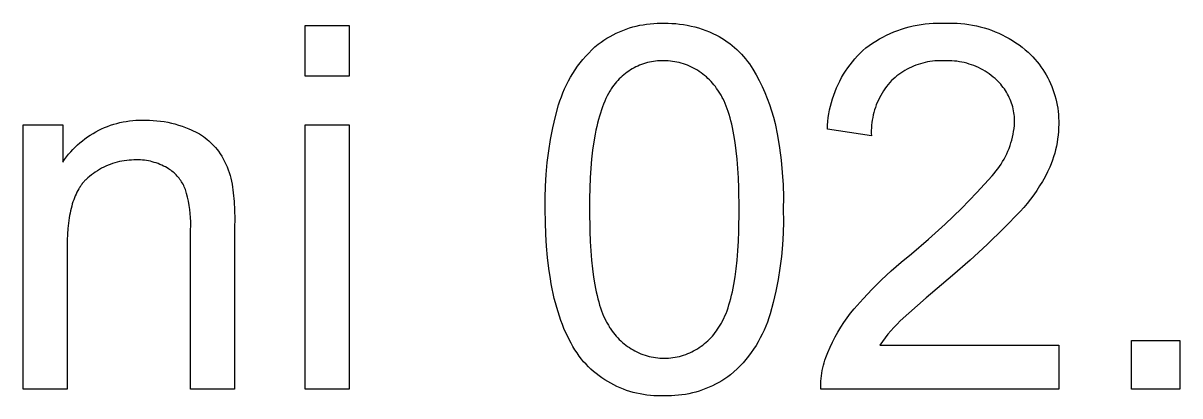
# Model space of a CAD drawing. Header units: millimetres. Extents: x 373 to 3451, y -552 to 1598.
# Drawn here: x 2663.2 to 2730.6, y -416.8 to -395.1 of the extents above; entities that cross this region are included whole.
import ezdxf

# ---------------------------------------------------------------- set-up
doc = ezdxf.new("R2010")
doc.units = ezdxf.units.MM
doc.header["$MEASUREMENT"] = 0
doc.layers.add('Domyślny', color=7, linetype='Continuous', true_color=0x000000)

msp = doc.modelspace()

# ---------------------------------------------------------------- linework, layer by layer
at = {"layer": 'Domyślny'}
for p, q in [((2679.654, -398.19), (2679.654, -395.237)), ((2679.654, -395.237), (2682.222, -395.237)), ((2682.222, -395.237), (2682.222, -398.19)), ((2697.602, -395.774), (2697.786, -395.683)), ((2697.786, -395.683), (2697.974, -395.598)), ((2697.974, -395.598), (2698.164, -395.519)), ((2698.164, -395.519), (2698.357, -395.447)), ((2698.357, -395.447), (2698.553, -395.382)), ((2698.553, -395.382), (2698.75, -395.324)), ((2698.75, -395.324), (2698.949, -395.272)), ((2698.949, -395.272), (2699.15, -395.227)), ((2699.15, -395.227), (2699.353, -395.189)), ((2699.353, -395.189), (2699.556, -395.158)), ((2699.556, -395.158), (2699.761, -395.134)), ((2699.761, -395.134), (2699.966, -395.117)), ((2699.966, -395.117), (2700.172, -395.107)), ((2700.172, -395.107), (2700.377, -395.104)), ((2700.377, -395.104), (2700.583, -395.108)), ((2700.583, -395.108), (2700.808, -395.108)), ((2700.808, -395.108), (2701.032, -395.115)), ((2701.032, -395.115), (2701.256, -395.13)), ((2701.256, -395.13), (2701.479, -395.153)), ((2701.479, -395.153), (2701.702, -395.184)), ((2701.702, -395.184), (2701.923, -395.222)), ((2701.923, -395.222), (2702.142, -395.268)), ((2702.142, -395.268), (2702.36, -395.321)), ((2702.36, -395.321), (2702.576, -395.382)), ((2702.576, -395.382), (2702.79, -395.451)), ((2702.79, -395.451), (2703.001, -395.526)), ((2703.001, -395.526), (2703.21, -395.609)), ((2703.21, -395.609), (2703.416, -395.699)), ((2713.751, -395.702), (2713.968, -395.61)), ((2713.968, -395.61), (2714.187, -395.525)), ((2714.187, -395.525), (2714.41, -395.448)), ((2714.41, -395.448), (2714.635, -395.379)), ((2714.635, -395.379), (2714.862, -395.317)), ((2714.862, -395.317), (2715.091, -395.262)), ((2715.091, -395.262), (2715.322, -395.216)), ((2715.322, -395.216), (2715.554, -395.177)), ((2715.554, -395.177), (2715.787, -395.146)), ((2715.787, -395.146), (2716.021, -395.123)), ((2716.021, -395.123), (2716.256, -395.107)), ((2716.256, -395.107), (2716.492, -395.1)), ((2716.492, -395.1), (2716.727, -395.1)), ((2716.727, -395.1), (2716.962, -395.108)), ((2716.962, -395.108), (2717.19, -395.1)), ((2717.19, -395.1), (2717.418, -395.099)), ((2717.418, -395.099), (2717.646, -395.107)), ((2717.646, -395.107), (2717.874, -395.121)), ((2717.874, -395.121), (2718.101, -395.144)), ((2718.101, -395.144), (2718.327, -395.174)), ((2718.327, -395.174), (2718.552, -395.212)), ((2718.552, -395.212), (2718.776, -395.258)), ((2718.776, -395.258), (2718.997, -395.311)), ((2718.997, -395.311), (2719.217, -395.371)), ((2719.217, -395.371), (2719.435, -395.439)), ((2719.435, -395.439), (2719.65, -395.515)), ((2719.65, -395.515), (2719.863, -395.597)), ((2719.863, -395.597), (2720.073, -395.687)), ((2720.073, -395.687), (2720.279, -395.784)), ((2696.542, -396.489), (2696.732, -396.323)), ((2696.732, -396.323), (2696.898, -396.202)), ((2696.898, -396.202), (2697.069, -396.086)), ((2697.069, -396.086), (2697.243, -395.976)), ((2697.243, -395.976), (2697.421, -395.872)), ((2697.421, -395.872), (2697.602, -395.774)), ((2703.416, -395.699), (2703.618, -395.797)), ((2703.618, -395.797), (2703.78, -395.884)), ((2703.78, -395.884), (2703.939, -395.977)), ((2703.939, -395.977), (2704.095, -396.076)), ((2704.095, -396.076), (2704.248, -396.179)), ((2704.248, -396.179), (2704.396, -396.288)), ((2704.396, -396.288), (2704.542, -396.402)), ((2712.526, -396.4), (2712.72, -396.266)), ((2712.72, -396.266), (2712.918, -396.14)), ((2712.918, -396.14), (2713.121, -396.02)), ((2713.121, -396.02), (2713.327, -395.907)), ((2713.327, -395.907), (2713.537, -395.801)), ((2713.537, -395.801), (2713.751, -395.702)), ((2720.279, -395.784), (2720.482, -395.888)), ((2720.482, -395.888), (2720.682, -395.999)), ((2720.682, -395.999), (2720.877, -396.116)), ((2720.877, -396.116), (2721.069, -396.24)), ((2721.069, -396.24), (2721.256, -396.371)), ((2721.256, -396.371), (2721.439, -396.507)), ((2695.843, -397.216), (2696.009, -397.026)), ((2696.009, -397.026), (2696.18, -396.841)), ((2696.18, -396.841), (2696.358, -396.662)), ((2696.358, -396.662), (2696.542, -396.489)), ((2704.542, -396.402), (2704.683, -396.521)), ((2704.683, -396.521), (2704.82, -396.644)), ((2704.82, -396.644), (2704.953, -396.772)), ((2704.953, -396.772), (2705.081, -396.904)), ((2705.081, -396.904), (2705.205, -397.041)), ((2705.205, -397.041), (2705.324, -397.182)), ((2711.687, -397.172), (2711.837, -397.005)), ((2711.837, -397.005), (2711.991, -396.842)), ((2711.991, -396.842), (2712.151, -396.685)), ((2712.151, -396.685), (2712.336, -396.539)), ((2712.336, -396.539), (2712.526, -396.4)), ((2721.439, -396.507), (2721.617, -396.65)), ((2721.617, -396.65), (2721.789, -396.799)), ((2721.789, -396.799), (2721.925, -396.929)), ((2721.925, -396.929), (2722.056, -397.063)), ((2695.388, -397.821), (2695.533, -397.614)), ((2695.533, -397.614), (2695.685, -397.412)), ((2695.685, -397.412), (2695.843, -397.216)), ((2698.819, -397.704), (2698.714, -397.762)), ((2698.926, -397.649), (2698.819, -397.704)), ((2699.035, -397.599), (2698.926, -397.649)), ((2699.146, -397.552), (2699.035, -397.599)), ((2699.258, -397.508), (2699.146, -397.552)), ((2699.371, -397.469), (2699.258, -397.508)), ((2699.486, -397.433), (2699.371, -397.469)), ((2699.602, -397.401), (2699.486, -397.433)), ((2699.718, -397.374), (2699.602, -397.401)), ((2699.836, -397.35), (2699.718, -397.374)), ((2699.955, -397.33), (2699.836, -397.35)), ((2700.074, -397.314), (2699.955, -397.33)), ((2700.193, -397.302), (2700.074, -397.314)), ((2700.313, -397.295), (2700.193, -397.302)), ((2700.433, -397.291), (2700.313, -397.295)), ((2700.553, -397.291), (2700.433, -397.291)), ((2700.682, -397.294), (2700.553, -397.291)), ((2700.811, -397.3), (2700.682, -397.294)), ((2700.94, -397.311), (2700.811, -397.3)), ((2701.068, -397.327), (2700.94, -397.311)), ((2701.196, -397.347), (2701.068, -397.327)), ((2701.322, -397.371), (2701.196, -397.347)), ((2701.448, -397.4), (2701.322, -397.371)), ((2701.573, -397.433), (2701.448, -397.4)), ((2701.697, -397.47), (2701.573, -397.433)), ((2701.819, -397.512), (2701.697, -397.47)), ((2701.94, -397.557), (2701.819, -397.512)), ((2702.059, -397.607), (2701.94, -397.557)), ((2702.176, -397.661), (2702.059, -397.607)), ((2702.292, -397.719), (2702.176, -397.661)), ((2702.405, -397.781), (2702.292, -397.719)), ((2705.324, -397.182), (2705.438, -397.327)), ((2705.438, -397.327), (2705.547, -397.475)), ((2705.547, -397.475), (2705.651, -397.627)), ((2705.651, -397.627), (2705.75, -397.783)), ((2711.15, -397.89), (2711.275, -397.704)), ((2711.275, -397.704), (2711.406, -397.522)), ((2711.406, -397.522), (2711.544, -397.345)), ((2711.544, -397.345), (2711.687, -397.172)), ((2714.986, -397.661), (2714.858, -397.721)), ((2715.115, -397.604), (2714.986, -397.661)), ((2715.246, -397.553), (2715.115, -397.604)), ((2715.379, -397.505), (2715.246, -397.553)), ((2715.514, -397.462), (2715.379, -397.505)), ((2715.65, -397.424), (2715.514, -397.462)), ((2715.787, -397.39), (2715.65, -397.424)), ((2715.925, -397.361), (2715.787, -397.39)), ((2716.064, -397.337), (2715.925, -397.361)), ((2716.204, -397.318), (2716.064, -397.337)), ((2716.344, -397.303), (2716.204, -397.318)), ((2716.485, -397.293), (2716.344, -397.303)), ((2716.626, -397.287), (2716.485, -397.293)), ((2716.767, -397.287), (2716.626, -397.287)), ((2716.908, -397.291), (2716.767, -397.287)), ((2717.054, -397.287), (2716.908, -397.291)), ((2717.2, -397.289), (2717.054, -397.287)), ((2717.346, -397.295), (2717.2, -397.289)), ((2717.492, -397.306), (2717.346, -397.295)), ((2717.637, -397.323), (2717.492, -397.306)), ((2717.781, -397.344), (2717.637, -397.323)), ((2717.925, -397.371), (2717.781, -397.344)), ((2718.067, -397.402), (2717.925, -397.371)), ((2718.209, -397.439), (2718.067, -397.402)), ((2718.349, -397.48), (2718.209, -397.439)), ((2718.487, -397.526), (2718.349, -397.48)), ((2718.624, -397.577), (2718.487, -397.526)), ((2718.759, -397.633), (2718.624, -397.577)), ((2718.892, -397.693), (2718.759, -397.633)), ((2719.023, -397.758), (2718.892, -397.693)), ((2722.056, -397.063), (2722.182, -397.201)), ((2722.182, -397.201), (2722.304, -397.344)), ((2722.304, -397.344), (2722.421, -397.491)), ((2722.421, -397.491), (2722.532, -397.642)), ((2722.532, -397.642), (2722.639, -397.796)), ((2682.222, -398.19), (2679.654, -398.19)), ((2694.998, -398.468), (2695.12, -398.248)), ((2695.12, -398.248), (2695.251, -398.032)), ((2695.251, -398.032), (2695.388, -397.821)), ((2697.956, -398.347), (2697.873, -398.434)), ((2698.041, -398.263), (2697.956, -398.347)), ((2698.13, -398.182), (2698.041, -398.263)), ((2698.221, -398.104), (2698.13, -398.182)), ((2698.315, -398.029), (2698.221, -398.104)), ((2698.411, -397.957), (2698.315, -398.029)), ((2698.51, -397.889), (2698.411, -397.957)), ((2698.611, -397.824), (2698.51, -397.889)), ((2698.714, -397.762), (2698.611, -397.824)), ((2702.516, -397.846), (2702.405, -397.781)), ((2702.625, -397.916), (2702.516, -397.846)), ((2702.732, -397.989), (2702.625, -397.916)), ((2702.835, -398.066), (2702.732, -397.989)), ((2702.936, -398.146), (2702.835, -398.066)), ((2703.035, -398.23), (2702.936, -398.146)), ((2703.13, -398.317), (2703.035, -398.23)), ((2703.222, -398.407), (2703.13, -398.317)), ((2705.75, -397.783), (2705.94, -398.113)), ((2705.94, -398.113), (2706.119, -398.449)), ((2710.813, -398.472), (2710.919, -398.274)), ((2710.919, -398.274), (2711.031, -398.08)), ((2711.031, -398.08), (2711.15, -397.89)), ((2713.927, -398.354), (2713.824, -398.45)), ((2714.034, -398.261), (2713.927, -398.354)), ((2714.143, -398.172), (2714.034, -398.261)), ((2714.256, -398.087), (2714.143, -398.172)), ((2714.371, -398.006), (2714.256, -398.087)), ((2714.489, -397.929), (2714.371, -398.006)), ((2714.61, -397.855), (2714.489, -397.929)), ((2714.733, -397.786), (2714.61, -397.855)), ((2714.858, -397.721), (2714.733, -397.786)), ((2719.151, -397.827), (2719.023, -397.758)), ((2719.277, -397.901), (2719.151, -397.827)), ((2719.401, -397.979), (2719.277, -397.901)), ((2719.521, -398.062), (2719.401, -397.979)), ((2719.639, -398.148), (2719.521, -398.062)), ((2719.753, -398.239), (2719.639, -398.148)), ((2719.864, -398.334), (2719.753, -398.239)), ((2719.95, -398.411), (2719.864, -398.334)), ((2722.639, -397.796), (2722.74, -397.954)), ((2722.74, -397.954), (2722.836, -398.115)), ((2722.836, -398.115), (2722.926, -398.28)), ((2722.926, -398.28), (2723.011, -398.447)), ((2694.676, -399.153), (2694.775, -398.921)), ((2694.775, -398.921), (2694.883, -398.693)), ((2694.883, -398.693), (2694.998, -398.468)), ((2697.408, -399.063), (2697.33, -399.2)), ((2697.448, -398.997), (2697.408, -399.063)), ((2697.489, -398.932), (2697.448, -398.997)), ((2697.53, -398.869), (2697.489, -398.932)), ((2697.572, -398.808), (2697.53, -398.869)), ((2697.642, -398.711), (2697.572, -398.808)), ((2697.716, -398.616), (2697.642, -398.711)), ((2697.793, -398.524), (2697.716, -398.616)), ((2697.873, -398.434), (2697.793, -398.524)), ((2703.311, -398.501), (2703.222, -398.407)), ((2703.397, -398.597), (2703.311, -398.501)), ((2703.48, -398.696), (2703.397, -398.597)), ((2703.559, -398.799), (2703.48, -398.696)), ((2703.634, -398.903), (2703.559, -398.799)), ((2703.706, -399.011), (2703.634, -398.903)), ((2703.745, -399.065), (2703.706, -399.011)), ((2703.783, -399.122), (2703.745, -399.065)), ((2706.119, -398.449), (2706.286, -398.791)), ((2706.286, -398.791), (2706.442, -399.138)), ((2710.536, -399.085), (2710.622, -398.878)), ((2710.622, -398.878), (2710.714, -398.673)), ((2710.714, -398.673), (2710.813, -398.472)), ((2713.355, -399.05), (2713.274, -399.179)), ((2713.44, -398.924), (2713.355, -399.05)), ((2713.53, -398.8), (2713.44, -398.924)), ((2713.624, -398.68), (2713.53, -398.8)), ((2713.722, -398.563), (2713.624, -398.68)), ((2713.824, -398.45), (2713.722, -398.563)), ((2720.033, -398.492), (2719.95, -398.411)), ((2720.112, -398.575), (2720.033, -398.492)), ((2720.189, -398.662), (2720.112, -398.575)), ((2720.263, -398.75), (2720.189, -398.662)), ((2720.334, -398.842), (2720.263, -398.75)), ((2720.402, -398.935), (2720.334, -398.842)), ((2720.466, -399.031), (2720.402, -398.935)), ((2720.527, -399.13), (2720.466, -399.031)), ((2723.011, -398.447), (2723.09, -398.617)), ((2723.09, -398.617), (2723.164, -398.79)), ((2723.164, -398.79), (2723.231, -398.965)), ((2723.231, -398.965), (2723.292, -399.142)), ((2694.426, -399.867), (2694.501, -399.626)), ((2694.501, -399.626), (2694.584, -399.388)), ((2694.584, -399.388), (2694.676, -399.153)), ((2697.112, -399.649), (2697.044, -399.812)), ((2697.182, -399.493), (2697.112, -399.649)), ((2697.255, -399.343), (2697.182, -399.493)), ((2697.33, -399.2), (2697.255, -399.343)), ((2703.82, -399.18), (2703.783, -399.122)), ((2703.857, -399.239), (2703.82, -399.18)), ((2703.893, -399.301), (2703.857, -399.239)), ((2703.928, -399.364), (2703.893, -399.301)), ((2703.963, -399.429), (2703.928, -399.364)), ((2703.997, -399.495), (2703.963, -399.429)), ((2704.064, -399.634), (2703.997, -399.495)), ((2704.128, -399.779), (2704.064, -399.634)), ((2706.442, -399.138), (2706.585, -399.491)), ((2706.585, -399.491), (2706.717, -399.848)), ((2710.267, -399.941), (2710.324, -399.723)), ((2710.324, -399.723), (2710.387, -399.508)), ((2710.387, -399.508), (2710.458, -399.296)), ((2710.458, -399.296), (2710.536, -399.085)), ((2712.997, -399.722), (2712.94, -399.863)), ((2713.059, -399.583), (2712.997, -399.722)), ((2713.126, -399.446), (2713.059, -399.583)), ((2713.198, -399.311), (2713.126, -399.446)), ((2713.274, -399.179), (2713.198, -399.311)), ((2720.584, -399.23), (2720.527, -399.13)), ((2720.638, -399.332), (2720.584, -399.23)), ((2720.689, -399.436), (2720.638, -399.332)), ((2720.736, -399.541), (2720.689, -399.436)), ((2720.779, -399.649), (2720.736, -399.541)), ((2720.818, -399.757), (2720.779, -399.649)), ((2723.292, -399.142), (2723.348, -399.321)), ((2723.348, -399.321), (2723.397, -399.502)), ((2723.397, -399.502), (2723.44, -399.685)), ((2723.44, -399.685), (2723.477, -399.869)), ((2694.246, -400.529), (2694.426, -399.867)), ((2696.858, -400.338), (2696.801, -400.526)), ((2696.917, -400.156), (2696.858, -400.338)), ((2696.979, -399.981), (2696.917, -400.156)), ((2697.044, -399.812), (2696.979, -399.981)), ((2704.19, -399.931), (2704.128, -399.779)), ((2704.25, -400.09), (2704.19, -399.931)), ((2704.307, -400.255), (2704.25, -400.09)), ((2704.361, -400.428), (2704.307, -400.255)), ((2706.717, -399.848), (2706.837, -400.21)), ((2706.837, -400.21), (2706.944, -400.575)), ((2710.142, -400.602), (2710.176, -400.38)), ((2710.176, -400.38), (2710.218, -400.159)), ((2710.218, -400.159), (2710.267, -399.941)), ((2712.798, -400.298), (2712.761, -400.446)), ((2712.84, -400.152), (2712.798, -400.298)), ((2712.888, -400.007), (2712.84, -400.152)), ((2712.94, -399.863), (2712.888, -400.007)), ((2720.854, -399.867), (2720.818, -399.757)), ((2720.886, -399.978), (2720.854, -399.867)), ((2720.914, -400.09), (2720.886, -399.978)), ((2720.938, -400.203), (2720.914, -400.09)), ((2720.958, -400.317), (2720.938, -400.203)), ((2720.974, -400.431), (2720.958, -400.317)), ((2723.477, -399.869), (2723.508, -400.054)), ((2723.508, -400.054), (2723.532, -400.24)), ((2723.532, -400.24), (2723.55, -400.427)), ((2663.219, -416.423), (2663.219, -401.015)), ((2663.219, -401.015), (2665.53, -401.015)), ((2665.53, -401.015), (2665.53, -403.192)), ((2668.142, -401.112), (2668.319, -401.048)), ((2668.319, -401.048), (2668.498, -400.99)), ((2668.498, -400.99), (2668.679, -400.938)), ((2668.679, -400.938), (2668.862, -400.893)), ((2668.862, -400.893), (2669.047, -400.854)), ((2669.047, -400.854), (2669.232, -400.821)), ((2669.232, -400.821), (2669.419, -400.794)), ((2669.419, -400.794), (2669.606, -400.774)), ((2669.606, -400.774), (2669.794, -400.76)), ((2669.794, -400.76), (2669.982, -400.753)), ((2669.982, -400.753), (2670.171, -400.752)), ((2670.171, -400.752), (2670.359, -400.758)), ((2670.359, -400.758), (2670.575, -400.759)), ((2670.575, -400.759), (2670.79, -400.768)), ((2670.79, -400.768), (2671.005, -400.784)), ((2671.005, -400.784), (2671.22, -400.808)), ((2671.22, -400.808), (2671.433, -400.838)), ((2671.433, -400.838), (2671.646, -400.877)), ((2671.646, -400.877), (2671.857, -400.922)), ((2671.857, -400.922), (2672.066, -400.975)), ((2672.066, -400.975), (2672.273, -401.034)), ((2672.273, -401.034), (2672.478, -401.101)), ((2679.654, -416.423), (2679.654, -401.015)), ((2679.654, -401.015), (2682.222, -401.015)), ((2682.222, -401.015), (2682.222, -416.423)), ((2694.089, -401.197), (2694.246, -400.529)), ((2696.695, -400.922), (2696.646, -401.13)), ((2696.747, -400.721), (2696.695, -400.922)), ((2696.801, -400.526), (2696.747, -400.721)), ((2704.414, -400.607), (2704.361, -400.428)), ((2704.463, -400.794), (2704.414, -400.607)), ((2704.511, -400.987), (2704.463, -400.794)), ((2704.556, -401.187), (2704.511, -400.987)), ((2706.944, -400.575), (2707.038, -400.944)), ((2707.038, -400.944), (2707.181, -401.652)), ((2710.085, -401.272), (2710.097, -401.048)), ((2710.097, -401.048), (2710.116, -400.824)), ((2710.116, -400.824), (2710.142, -400.602)), ((2712.665, -401.048), (2712.654, -401.2)), ((2712.681, -400.896), (2712.665, -401.048)), ((2712.703, -400.745), (2712.681, -400.896)), ((2712.729, -400.595), (2712.703, -400.745)), ((2712.761, -400.446), (2712.729, -400.595)), ((2720.967, -401.234), (2720.986, -401.064)), ((2720.986, -400.546), (2720.974, -400.431)), ((2720.994, -400.662), (2720.986, -400.546)), ((2720.986, -401.064), (2720.999, -400.893)), ((2720.999, -400.777), (2720.994, -400.662)), ((2720.999, -400.893), (2720.999, -400.777)), ((2723.55, -400.427), (2723.562, -400.614)), ((2723.562, -400.614), (2723.568, -400.801)), ((2723.567, -400.989), (2723.563, -401.203)), ((2723.568, -400.801), (2723.567, -400.989)), ((2666.824, -401.834), (2666.977, -401.724)), ((2666.977, -401.724), (2667.134, -401.62)), ((2667.134, -401.62), (2667.294, -401.521)), ((2667.294, -401.521), (2667.458, -401.428)), ((2667.458, -401.428), (2667.625, -401.34)), ((2667.625, -401.34), (2667.794, -401.258)), ((2667.794, -401.258), (2667.967, -401.182)), ((2667.967, -401.182), (2668.142, -401.112)), ((2672.478, -401.101), (2672.681, -401.175)), ((2672.681, -401.175), (2672.881, -401.256)), ((2672.881, -401.256), (2673.007, -401.308)), ((2673.007, -401.308), (2673.132, -401.364)), ((2673.132, -401.364), (2673.254, -401.425)), ((2673.254, -401.425), (2673.375, -401.49)), ((2673.375, -401.49), (2673.493, -401.558)), ((2673.493, -401.558), (2673.609, -401.631)), ((2673.609, -401.631), (2673.722, -401.708)), ((2673.722, -401.708), (2673.832, -401.789)), ((2693.955, -401.87), (2694.089, -401.197)), ((2696.556, -401.564), (2696.477, -402.023)), ((2696.6, -401.343), (2696.556, -401.564)), ((2696.646, -401.13), (2696.6, -401.343)), ((2704.638, -401.607), (2704.556, -401.187)), ((2704.711, -402.055), (2704.638, -401.607)), ((2707.181, -401.652), (2707.299, -402.365)), ((2712.653, -401.657), (2710.085, -401.272)), ((2712.654, -401.2), (2712.648, -401.352)), ((2712.648, -401.352), (2712.648, -401.505)), ((2712.648, -401.505), (2712.653, -401.657)), ((2720.834, -401.908), (2720.876, -401.741)), ((2720.876, -401.741), (2720.912, -401.573)), ((2720.912, -401.573), (2720.943, -401.404)), ((2720.943, -401.404), (2720.967, -401.234)), ((2723.533, -401.63), (2723.507, -401.842)), ((2723.551, -401.417), (2723.533, -401.63)), ((2723.563, -401.203), (2723.551, -401.417)), ((2666.118, -402.457), (2666.251, -402.323)), ((2666.251, -402.323), (2666.388, -402.194)), ((2666.388, -402.194), (2666.529, -402.069)), ((2666.529, -402.069), (2666.674, -401.949)), ((2666.674, -401.949), (2666.824, -401.834)), ((2673.832, -401.789), (2673.939, -401.873)), ((2673.939, -401.873), (2674.044, -401.962)), ((2674.044, -401.962), (2674.145, -402.053)), ((2674.145, -402.053), (2674.244, -402.148)), ((2674.244, -402.148), (2674.339, -402.247)), ((2674.339, -402.247), (2674.43, -402.348)), ((2674.43, -402.348), (2674.518, -402.453)), ((2693.845, -402.547), (2693.955, -401.87)), ((2696.477, -402.023), (2696.408, -402.509)), ((2704.774, -402.531), (2704.711, -402.055)), ((2707.299, -402.365), (2707.392, -403.081)), ((2720.611, -402.557), (2720.675, -402.397)), ((2720.675, -402.397), (2720.733, -402.236)), ((2720.733, -402.236), (2720.787, -402.073)), ((2720.787, -402.073), (2720.834, -401.908)), ((2723.434, -402.264), (2723.387, -402.473)), ((2723.474, -402.054), (2723.434, -402.264)), ((2723.507, -401.842), (2723.474, -402.054)), ((2665.53, -403.192), (2665.637, -403.037)), ((2665.637, -403.037), (2665.75, -402.886)), ((2665.75, -402.886), (2665.868, -402.739)), ((2665.868, -402.739), (2665.991, -402.596)), ((2665.991, -402.596), (2666.118, -402.457)), ((2669.256, -403.097), (2669.116, -403.116)), ((2669.396, -403.083), (2669.256, -403.097)), ((2669.536, -403.074), (2669.396, -403.083)), ((2669.677, -403.069), (2669.536, -403.074)), ((2669.817, -403.069), (2669.677, -403.069)), ((2669.935, -403.069), (2669.817, -403.069)), ((2670.052, -403.072), (2669.935, -403.069)), ((2670.169, -403.079), (2670.052, -403.072)), ((2670.286, -403.091), (2670.169, -403.079)), ((2670.402, -403.106), (2670.286, -403.091)), ((2670.518, -403.126), (2670.402, -403.106)), ((2674.518, -402.453), (2674.602, -402.561)), ((2674.602, -402.561), (2674.699, -402.706)), ((2674.699, -402.706), (2674.79, -402.855)), ((2674.79, -402.855), (2674.876, -403.007)), ((2674.876, -403.007), (2674.957, -403.161)), ((2693.759, -403.227), (2693.845, -402.547)), ((2696.35, -403.02), (2696.302, -403.556)), ((2696.408, -402.509), (2696.35, -403.02)), ((2704.828, -403.033), (2704.774, -402.531)), ((2704.871, -403.563), (2704.828, -403.033)), ((2707.392, -403.081), (2707.46, -403.801)), ((2720.301, -403.169), (2720.386, -403.02)), ((2720.386, -403.02), (2720.466, -402.868)), ((2720.466, -402.868), (2720.541, -402.714)), ((2720.541, -402.714), (2720.611, -402.557)), ((2723.204, -403.088), (2723.129, -403.289)), ((2723.272, -402.885), (2723.204, -403.088)), ((2723.333, -402.68), (2723.272, -402.885)), ((2723.387, -402.473), (2723.333, -402.68)), ((2667.425, -403.773), (2667.31, -403.854)), ((2667.543, -403.697), (2667.425, -403.773)), ((2667.664, -403.625), (2667.543, -403.697)), ((2667.787, -403.556), (2667.664, -403.625)), ((2667.912, -403.492), (2667.787, -403.556)), ((2668.04, -403.433), (2667.912, -403.492)), ((2668.169, -403.377), (2668.04, -403.433)), ((2668.3, -403.326), (2668.169, -403.377)), ((2668.433, -403.28), (2668.3, -403.326)), ((2668.567, -403.238), (2668.433, -403.28)), ((2668.703, -403.2), (2668.567, -403.238)), ((2668.84, -403.168), (2668.703, -403.2)), ((2668.978, -403.139), (2668.84, -403.168)), ((2669.116, -403.116), (2668.978, -403.139)), ((2670.633, -403.15), (2670.518, -403.126)), ((2670.747, -403.177), (2670.633, -403.15)), ((2670.86, -403.209), (2670.747, -403.177)), ((2670.972, -403.244), (2670.86, -403.209)), ((2671.083, -403.283), (2670.972, -403.244)), ((2671.192, -403.326), (2671.083, -403.283)), ((2671.3, -403.373), (2671.192, -403.326)), ((2671.406, -403.424), (2671.3, -403.373)), ((2671.51, -403.478), (2671.406, -403.424)), ((2671.612, -403.536), (2671.51, -403.478)), ((2671.684, -403.579), (2671.612, -403.536)), ((2671.754, -403.625), (2671.684, -403.579)), ((2671.822, -403.673), (2671.754, -403.625)), ((2671.889, -403.723), (2671.822, -403.673)), ((2671.954, -403.776), (2671.889, -403.723)), ((2672.017, -403.83), (2671.954, -403.776)), ((2674.957, -403.161), (2675.033, -403.319)), ((2675.033, -403.319), (2675.103, -403.478)), ((2675.103, -403.478), (2675.167, -403.641)), ((2675.167, -403.641), (2675.226, -403.805)), ((2693.696, -403.91), (2693.759, -403.227)), ((2696.302, -403.556), (2696.265, -404.118)), ((2704.905, -404.121), (2704.871, -403.563)), ((2719.801, -403.866), (2719.91, -403.733)), ((2719.91, -403.733), (2720.015, -403.597)), ((2720.015, -403.597), (2720.115, -403.458)), ((2720.115, -403.458), (2720.21, -403.315)), ((2720.21, -403.315), (2720.301, -403.169)), ((2722.913, -403.769), (2722.771, -404.046)), ((2723.047, -403.487), (2722.913, -403.769)), ((2723.129, -403.289), (2723.047, -403.487)), ((2666.668, -404.45), (2666.637, -404.491)), ((2666.701, -404.409), (2666.668, -404.45)), ((2666.734, -404.369), (2666.701, -404.409)), ((2666.767, -404.331), (2666.734, -404.369)), ((2666.801, -404.293), (2666.767, -404.331)), ((2666.836, -404.256), (2666.801, -404.293)), ((2666.871, -404.22), (2666.836, -404.256)), ((2666.907, -404.185), (2666.871, -404.22)), ((2666.943, -404.151), (2666.907, -404.185)), ((2666.981, -404.118), (2666.943, -404.151)), ((2667.087, -404.026), (2666.981, -404.118)), ((2667.197, -403.938), (2667.087, -404.026)), ((2667.31, -403.854), (2667.197, -403.938)), ((2672.079, -403.887), (2672.017, -403.83)), ((2672.138, -403.946), (2672.079, -403.887)), ((2672.196, -404.007), (2672.138, -403.946)), ((2672.251, -404.069), (2672.196, -404.007)), ((2672.304, -404.134), (2672.251, -404.069)), ((2672.355, -404.2), (2672.304, -404.134)), ((2672.404, -404.268), (2672.355, -404.2)), ((2672.45, -404.338), (2672.404, -404.268)), ((2672.494, -404.409), (2672.45, -404.338)), ((2672.536, -404.482), (2672.494, -404.409)), ((2675.226, -403.805), (2675.279, -403.971)), ((2675.279, -403.971), (2675.326, -404.139)), ((2675.326, -404.139), (2675.367, -404.309)), ((2675.367, -404.309), (2675.403, -404.48)), ((2693.657, -404.595), (2693.696, -403.91)), ((2696.265, -404.118), (2696.239, -404.706)), ((2704.93, -404.706), (2704.905, -404.121)), ((2707.46, -403.801), (2707.504, -404.522)), ((2718.806, -404.962), (2719.687, -403.994)), ((2719.687, -403.994), (2719.801, -403.866)), ((2722.619, -404.319), (2722.458, -404.587)), ((2722.771, -404.046), (2722.619, -404.319)), ((2666.301, -405.061), (2666.253, -405.168)), ((2666.351, -404.956), (2666.301, -405.061)), ((2666.403, -404.856), (2666.351, -404.956)), ((2666.458, -404.759), (2666.403, -404.856)), ((2666.487, -404.712), (2666.458, -404.759)), ((2666.515, -404.666), (2666.487, -404.712)), ((2666.545, -404.621), (2666.515, -404.666)), ((2666.575, -404.577), (2666.545, -404.621)), ((2666.605, -404.534), (2666.575, -404.577)), ((2666.637, -404.491), (2666.605, -404.534)), ((2672.575, -404.556), (2672.536, -404.482)), ((2672.612, -404.631), (2672.575, -404.556)), ((2672.646, -404.707), (2672.612, -404.631)), ((2672.677, -404.785), (2672.646, -404.707)), ((2672.743, -405.015), (2672.677, -404.785)), ((2672.802, -405.247), (2672.743, -405.015)), ((2675.403, -404.48), (2675.465, -404.982)), ((2675.465, -404.982), (2675.511, -405.486)), ((2693.641, -405.281), (2693.657, -404.595)), ((2696.239, -404.706), (2696.223, -405.319)), ((2704.949, -405.958), (2704.93, -404.706)), ((2707.504, -404.522), (2707.523, -405.244)), ((2717.894, -405.901), (2718.806, -404.962)), ((2722.112, -405.106), (2721.927, -405.357)), ((2722.289, -404.849), (2722.112, -405.106)), ((2722.458, -404.587), (2722.289, -404.849)), ((2666.049, -405.762), (2666.015, -405.892)), ((2666.085, -405.636), (2666.049, -405.762)), ((2666.124, -405.514), (2666.085, -405.636)), ((2666.164, -405.395), (2666.124, -405.514)), ((2666.208, -405.28), (2666.164, -405.395)), ((2666.253, -405.168), (2666.208, -405.28)), ((2672.852, -405.481), (2672.802, -405.247)), ((2672.894, -405.717), (2672.852, -405.481)), ((2672.928, -405.954), (2672.894, -405.717)), ((2675.511, -405.486), (2675.539, -405.991)), ((2693.65, -405.966), (2693.641, -405.281)), ((2696.223, -405.319), (2696.218, -405.958)), ((2707.523, -405.244), (2707.517, -405.966)), ((2721.733, -405.602), (2721.532, -405.841)), ((2721.927, -405.357), (2721.733, -405.602)), ((2665.903, -406.448), (2665.881, -406.596)), ((2665.928, -406.303), (2665.903, -406.448)), ((2665.955, -406.163), (2665.928, -406.303)), ((2665.984, -406.025), (2665.955, -406.163)), ((2666.015, -405.892), (2665.984, -406.025)), ((2672.955, -406.191), (2672.928, -405.954)), ((2672.972, -406.43), (2672.955, -406.191)), ((2672.982, -406.669), (2672.972, -406.43)), ((2675.539, -405.991), (2675.551, -406.497)), ((2693.658, -406.702), (2693.65, -405.966)), ((2696.218, -405.958), (2696.237, -407.222)), ((2704.929, -407.219), (2704.949, -405.958)), ((2707.517, -405.966), (2707.525, -406.649)), ((2716.951, -406.81), (2717.894, -405.901)), ((2721.323, -406.073), (2720.379, -407.048)), ((2721.532, -405.841), (2721.323, -406.073)), ((2665.829, -407.063), (2665.805, -407.392)), ((2665.861, -406.748), (2665.829, -407.063)), ((2665.881, -406.596), (2665.861, -406.748)), ((2672.977, -407.148), (2672.984, -406.909)), ((2672.977, -416.423), (2672.977, -407.148)), ((2672.984, -406.909), (2672.982, -406.669)), ((2675.551, -406.497), (2675.545, -407.004)), ((2675.545, -407.004), (2675.545, -416.423)), ((2693.683, -407.412), (2693.658, -406.702)), ((2707.525, -406.649), (2707.51, -407.331)), ((2715.98, -407.687), (2716.951, -406.81)), ((2720.379, -407.048), (2719.406, -407.994)), ((2665.791, -407.736), (2665.787, -408.095)), ((2665.805, -407.392), (2665.791, -407.736)), ((2693.724, -408.096), (2693.683, -407.412)), ((2696.237, -407.222), (2696.262, -407.812)), ((2696.262, -407.812), (2696.296, -408.374)), ((2704.87, -408.368), (2704.905, -407.807)), ((2704.905, -407.807), (2704.929, -407.219)), ((2707.51, -407.331), (2707.471, -408.012)), ((2714.98, -408.532), (2715.98, -407.687)), ((2665.787, -408.095), (2665.787, -416.423)), ((2693.781, -408.755), (2693.724, -408.096)), ((2696.296, -408.374), (2696.341, -408.907)), ((2704.826, -408.901), (2704.87, -408.368)), ((2707.471, -408.012), (2707.408, -408.692)), ((2719.406, -407.994), (2718.403, -408.91)), ((2693.855, -409.389), (2693.781, -408.755)), ((2696.341, -408.907), (2696.395, -409.413)), ((2704.772, -409.406), (2704.826, -408.901)), ((2707.408, -408.692), (2707.323, -409.369)), ((2713.806, -409.534), (2714.386, -409.024)), ((2714.386, -409.024), (2714.98, -408.532)), ((2718.403, -408.91), (2717.374, -409.794)), ((2693.945, -409.996), (2693.855, -409.389)), ((2696.395, -409.413), (2696.459, -409.891)), ((2704.708, -409.883), (2704.772, -409.406)), ((2707.323, -409.369), (2707.214, -410.042)), ((2713.243, -410.062), (2713.806, -409.534)), ((2717.374, -409.794), (2715.837, -411.102)), ((2693.997, -410.291), (2693.945, -409.996)), ((2694.052, -410.579), (2693.997, -410.291)), ((2696.459, -409.891), (2696.532, -410.341)), ((2696.532, -410.341), (2696.573, -410.555)), ((2704.594, -410.546), (2704.634, -410.332)), ((2704.634, -410.332), (2704.708, -409.883)), ((2707.214, -410.042), (2707.082, -410.712)), ((2712.696, -410.606), (2713.243, -410.062)), ((2694.112, -410.86), (2694.052, -410.579)), ((2694.175, -411.135), (2694.112, -410.86)), ((2694.243, -411.404), (2694.175, -411.135)), ((2696.573, -410.555), (2696.616, -410.763)), ((2696.616, -410.763), (2696.662, -410.963)), ((2696.662, -410.963), (2696.709, -411.156)), ((2696.709, -411.156), (2696.76, -411.343)), ((2704.407, -411.333), (2704.457, -411.147)), ((2704.457, -411.147), (2704.505, -410.954)), ((2704.505, -410.954), (2704.551, -410.753)), ((2704.551, -410.753), (2704.594, -410.546)), ((2707.082, -410.712), (2706.926, -411.376)), ((2711.653, -411.744), (2712.166, -411.167)), ((2712.166, -411.167), (2712.696, -410.606)), ((2715.837, -411.102), (2714.335, -412.451)), ((2694.315, -411.667), (2694.243, -411.404)), ((2694.391, -411.923), (2694.315, -411.667)), ((2696.76, -411.343), (2696.813, -411.522)), ((2696.813, -411.522), (2696.868, -411.695)), ((2696.868, -411.695), (2696.926, -411.86)), ((2696.926, -411.86), (2696.986, -412.018)), ((2704.181, -412.009), (2704.241, -411.851)), ((2704.241, -411.851), (2704.299, -411.685)), ((2704.299, -411.685), (2704.354, -411.513)), ((2704.354, -411.513), (2704.407, -411.333)), ((2706.926, -411.376), (2706.749, -412.035)), ((2711.444, -412.001), (2711.653, -411.744)), ((2694.471, -412.172), (2694.391, -411.923)), ((2694.555, -412.416), (2694.471, -412.172)), ((2694.643, -412.652), (2694.555, -412.416)), ((2696.986, -412.018), (2697.049, -412.17)), ((2697.049, -412.17), (2697.114, -412.314)), ((2697.114, -412.314), (2697.182, -412.452)), ((2697.182, -412.452), (2697.216, -412.518)), ((2697.216, -412.518), (2697.252, -412.582)), ((2703.915, -412.574), (2703.95, -412.509)), ((2703.95, -412.509), (2703.985, -412.443)), ((2703.985, -412.443), (2704.053, -412.305)), ((2704.053, -412.305), (2704.118, -412.161)), ((2704.118, -412.161), (2704.181, -412.009)), ((2706.591, -412.515), (2706.501, -412.75)), ((2706.674, -412.276), (2706.591, -412.515)), ((2706.749, -412.035), (2706.674, -412.276)), ((2710.872, -412.812), (2711.054, -412.535)), ((2711.054, -412.535), (2711.244, -412.265)), ((2711.244, -412.265), (2711.444, -412.001)), ((2714.335, -412.451), (2714.147, -412.635)), ((2694.736, -412.883), (2694.643, -412.652)), ((2694.832, -413.107), (2694.736, -412.883)), ((2694.933, -413.325), (2694.832, -413.107)), ((2697.252, -412.582), (2697.288, -412.644)), ((2697.288, -412.644), (2697.324, -412.705)), ((2697.324, -412.705), (2697.361, -412.764)), ((2697.361, -412.764), (2697.399, -412.822)), ((2697.399, -412.822), (2697.438, -412.877)), ((2697.438, -412.877), (2697.477, -412.931)), ((2697.477, -412.931), (2697.548, -413.036)), ((2697.548, -413.036), (2697.623, -413.139)), ((2697.623, -413.139), (2697.702, -413.239)), ((2703.466, -413.233), (2703.544, -413.132)), ((2703.544, -413.132), (2703.619, -413.029)), ((2703.619, -413.029), (2703.69, -412.924)), ((2703.69, -412.924), (2703.729, -412.87)), ((2703.729, -412.87), (2703.767, -412.814)), ((2703.767, -412.814), (2703.805, -412.757)), ((2703.805, -412.757), (2703.842, -412.697)), ((2703.842, -412.697), (2703.879, -412.636)), ((2703.879, -412.636), (2703.915, -412.574)), ((2706.295, -413.211), (2706.18, -413.436)), ((2706.402, -412.983), (2706.295, -413.211)), ((2706.501, -412.75), (2706.402, -412.983)), ((2710.539, -413.384), (2710.701, -413.095)), ((2710.701, -413.095), (2710.872, -412.812)), ((2713.618, -413.222), (2713.454, -413.428)), ((2713.788, -413.021), (2713.618, -413.222)), ((2713.965, -412.825), (2713.788, -413.021)), ((2714.147, -412.635), (2713.965, -412.825)), ((2695.038, -413.536), (2694.933, -413.325)), ((2695.147, -413.741), (2695.038, -413.536)), ((2695.259, -413.939), (2695.147, -413.741)), ((2697.702, -413.239), (2697.783, -413.336)), ((2697.783, -413.336), (2697.868, -413.43)), ((2697.868, -413.43), (2697.957, -413.522)), ((2697.957, -413.522), (2698.048, -413.61)), ((2698.048, -413.61), (2698.142, -413.696)), ((2698.142, -413.696), (2698.239, -413.778)), ((2698.239, -413.778), (2698.339, -413.856)), ((2698.339, -413.856), (2698.441, -413.932)), ((2702.727, -413.928), (2702.829, -413.852)), ((2702.829, -413.852), (2702.929, -413.773)), ((2702.929, -413.773), (2703.026, -413.691)), ((2703.026, -413.691), (2703.12, -413.605)), ((2703.12, -413.605), (2703.211, -413.517)), ((2703.211, -413.517), (2703.299, -413.425)), ((2703.299, -413.425), (2703.384, -413.33)), ((2703.384, -413.33), (2703.466, -413.233)), ((2705.928, -413.874), (2705.791, -414.086)), ((2706.058, -413.657), (2705.928, -413.874)), ((2706.18, -413.436), (2706.058, -413.657)), ((2710.246, -413.977), (2710.387, -413.678)), ((2710.387, -413.678), (2710.539, -413.384)), ((2713.296, -413.639), (2713.144, -413.855)), ((2713.144, -413.855), (2723.567, -413.855)), ((2713.454, -413.428), (2713.296, -413.639)), ((2723.567, -413.855), (2723.567, -416.423)), ((2727.804, -416.423), (2727.804, -413.598)), ((2727.804, -413.598), (2730.629, -413.598)), ((2730.629, -413.598), (2730.629, -416.423)), ((2695.376, -414.131), (2695.259, -413.939)), ((2695.498, -414.317), (2695.376, -414.131)), ((2695.623, -414.497), (2695.498, -414.317)), ((2695.752, -414.67), (2695.623, -414.497)), ((2698.441, -413.932), (2698.546, -414.004)), ((2698.546, -414.004), (2698.653, -414.072)), ((2698.653, -414.072), (2698.762, -414.136)), ((2698.762, -414.136), (2698.874, -414.197)), ((2698.874, -414.197), (2698.987, -414.254)), ((2698.987, -414.254), (2699.103, -414.307)), ((2699.103, -414.307), (2699.22, -414.357)), ((2699.22, -414.357), (2699.339, -414.402)), ((2699.339, -414.402), (2699.459, -414.443)), ((2699.459, -414.443), (2699.58, -414.48)), ((2699.58, -414.48), (2699.703, -414.513)), ((2699.703, -414.513), (2699.827, -414.542)), ((2699.827, -414.542), (2699.952, -414.566)), ((2699.952, -414.566), (2700.077, -414.587)), ((2701.09, -414.586), (2701.216, -414.566)), ((2701.216, -414.566), (2701.341, -414.541)), ((2701.341, -414.541), (2701.464, -414.512)), ((2701.464, -414.512), (2701.587, -414.479)), ((2701.587, -414.479), (2701.709, -414.442)), ((2701.709, -414.442), (2701.829, -414.4)), ((2701.829, -414.4), (2701.948, -414.355)), ((2701.948, -414.355), (2702.065, -414.305)), ((2702.065, -414.305), (2702.181, -414.252)), ((2702.181, -414.252), (2702.294, -414.195)), ((2702.294, -414.195), (2702.406, -414.134)), ((2702.406, -414.134), (2702.515, -414.069)), ((2702.515, -414.069), (2702.622, -414)), ((2702.622, -414), (2702.727, -413.928)), ((2705.495, -414.495), (2705.337, -414.691)), ((2705.647, -414.293), (2705.495, -414.495)), ((2705.791, -414.086), (2705.647, -414.293)), ((2709.995, -414.589), (2710.115, -414.281)), ((2710.115, -414.281), (2710.246, -413.977)), ((2695.884, -414.824), (2695.752, -414.67)), ((2696.021, -414.973), (2695.884, -414.824)), ((2696.163, -415.118), (2696.021, -414.973)), ((2696.31, -415.258), (2696.163, -415.118)), ((2700.077, -414.587), (2700.203, -414.603)), ((2700.203, -414.603), (2700.329, -414.615)), ((2700.329, -414.615), (2700.456, -414.622)), ((2700.456, -414.622), (2700.583, -414.625)), ((2700.583, -414.625), (2700.71, -414.622)), ((2700.71, -414.622), (2700.837, -414.614)), ((2700.837, -414.614), (2700.964, -414.602)), ((2700.964, -414.602), (2701.09, -414.586)), ((2704.823, -415.247), (2704.639, -415.42)), ((2705, -415.067), (2704.823, -415.247)), ((2705.172, -414.882), (2705, -415.067)), ((2705.337, -414.691), (2705.172, -414.882)), ((2709.785, -415.338), (2709.817, -415.186)), ((2709.817, -415.186), (2709.854, -415.035)), ((2709.854, -415.035), (2709.896, -414.885)), ((2709.896, -414.885), (2709.943, -414.736)), ((2709.943, -414.736), (2709.995, -414.589)), ((2696.462, -415.392), (2696.31, -415.258)), ((2696.618, -415.521), (2696.462, -415.392)), ((2696.779, -415.645), (2696.618, -415.521)), ((2696.944, -415.764), (2696.779, -415.645)), ((2697.113, -415.876), (2696.944, -415.764)), ((2697.285, -415.983), (2697.113, -415.876)), ((2704.112, -415.825), (2703.937, -415.936)), ((2704.283, -415.709), (2704.112, -415.825)), ((2704.449, -415.586), (2704.283, -415.709)), ((2704.639, -415.42), (2704.449, -415.586)), ((2709.706, -415.956), (2709.718, -415.801)), ((2709.718, -415.801), (2709.736, -415.646)), ((2709.736, -415.646), (2709.758, -415.492)), ((2709.758, -415.492), (2709.785, -415.338)), ((2665.787, -416.423), (2663.219, -416.423)), ((2675.545, -416.423), (2672.977, -416.423)), ((2682.222, -416.423), (2679.654, -416.423)), ((2697.461, -416.084), (2697.285, -415.983)), ((2697.641, -416.178), (2697.461, -416.084)), ((2697.823, -416.267), (2697.641, -416.178)), ((2698.009, -416.349), (2697.823, -416.267)), ((2698.197, -416.425), (2698.009, -416.349)), ((2698.388, -416.494), (2698.197, -416.425)), ((2698.58, -416.556), (2698.388, -416.494)), ((2698.775, -416.612), (2698.58, -416.556)), ((2702.424, -416.592), (2702.224, -416.645)), ((2702.623, -416.534), (2702.424, -416.592)), ((2702.819, -416.468), (2702.623, -416.534)), ((2703.012, -416.395), (2702.819, -416.468)), ((2703.203, -416.316), (2703.012, -416.395)), ((2703.392, -416.231), (2703.203, -416.316)), ((2703.577, -416.139), (2703.392, -416.231)), ((2703.759, -416.04), (2703.577, -416.139)), ((2703.937, -415.936), (2703.759, -416.04)), ((2709.697, -416.267), (2709.699, -416.112)), ((2709.7, -416.423), (2709.697, -416.267)), ((2709.699, -416.112), (2709.706, -415.956)), ((2723.567, -416.423), (2709.7, -416.423)), ((2730.629, -416.423), (2727.804, -416.423)), ((2698.972, -416.662), (2698.775, -416.612)), ((2699.171, -416.704), (2698.972, -416.662)), ((2699.37, -416.74), (2699.171, -416.704)), ((2699.571, -416.768), (2699.37, -416.74)), ((2699.773, -416.79), (2699.571, -416.768)), ((2699.975, -416.805), (2699.773, -416.79)), ((2700.178, -416.813), (2699.975, -416.805)), ((2700.381, -416.814), (2700.178, -416.813)), ((2700.583, -416.808), (2700.381, -416.814)), ((2700.79, -416.813), (2700.583, -416.808)), ((2700.997, -416.81), (2700.79, -416.813)), ((2701.203, -416.8), (2700.997, -416.81)), ((2701.409, -416.783), (2701.203, -416.8)), ((2701.615, -416.759), (2701.409, -416.783)), ((2701.819, -416.728), (2701.615, -416.759)), ((2702.022, -416.69), (2701.819, -416.728)), ((2702.224, -416.645), (2702.022, -416.69))]:
    msp.add_line(p, q, dxfattribs=at)

doc.saveas('drawing.dxf')
